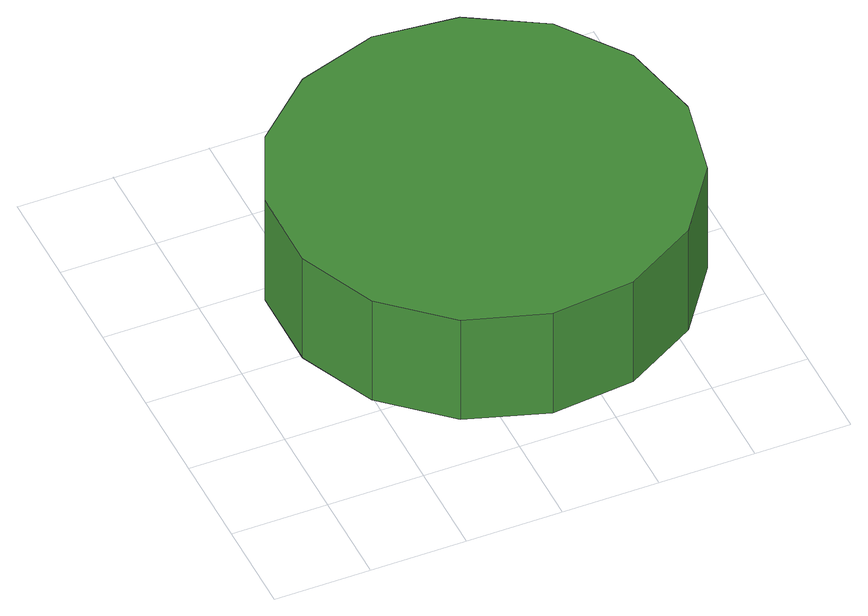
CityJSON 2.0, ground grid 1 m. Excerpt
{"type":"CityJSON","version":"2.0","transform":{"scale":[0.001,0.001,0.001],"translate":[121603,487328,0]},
"CityObjects":{
"tree1":{"type":"SolitaryVegetationObject","attributes":{"function":"something"},"geometry":[{"type":"MultiSurface","lod":"1","boundaries":[[[0,1,2,3,4,5,6,7,8,9,10,11,12,13,14]],[[15,16,17,18,19,20,21,22,23,24,25,26,27,28,29]],[[0,29,28,1]],[[1,28,27,2]],[[2,27,26,3]],[[3,26,25,4]],[[4,25,24,5]],[[5,24,23,6]],[[6,23,22,7]],[[7,22,21,8]],[[8,21,20,9]],[[9,20,19,10]],[[10,19,18,11]],[[11,18,17,12]],[[12,17,16,13]],[[13,16,15,14]],[[14,15,29,0]]]}]}
},
"vertices":[
[4828,2414,1445],[4644,3279,1445],[4124,3995,1445],[3357,4438,1445],[2477,4530,1445],[1636,4257,1445],[978,3665,1445],[618,2856,1445],[618,1971,1445],[978,1163,1445],[1636,571,1445],[2477,297,1445],[3357,390,1445],[4124,832,1445],[4644,1548,1445],[4644,1548,155],[4124,832,155],[3357,390,155],[2477,297,155],[1636,571,155],[978,1163,155],[618,1971,155],[618,2856,155],[978,3665,155],[1636,4257,155],[2477,4530,155],[3357,4438,155],[4124,3995,155],[4644,3279,155],[4828,2414,155]
]}
